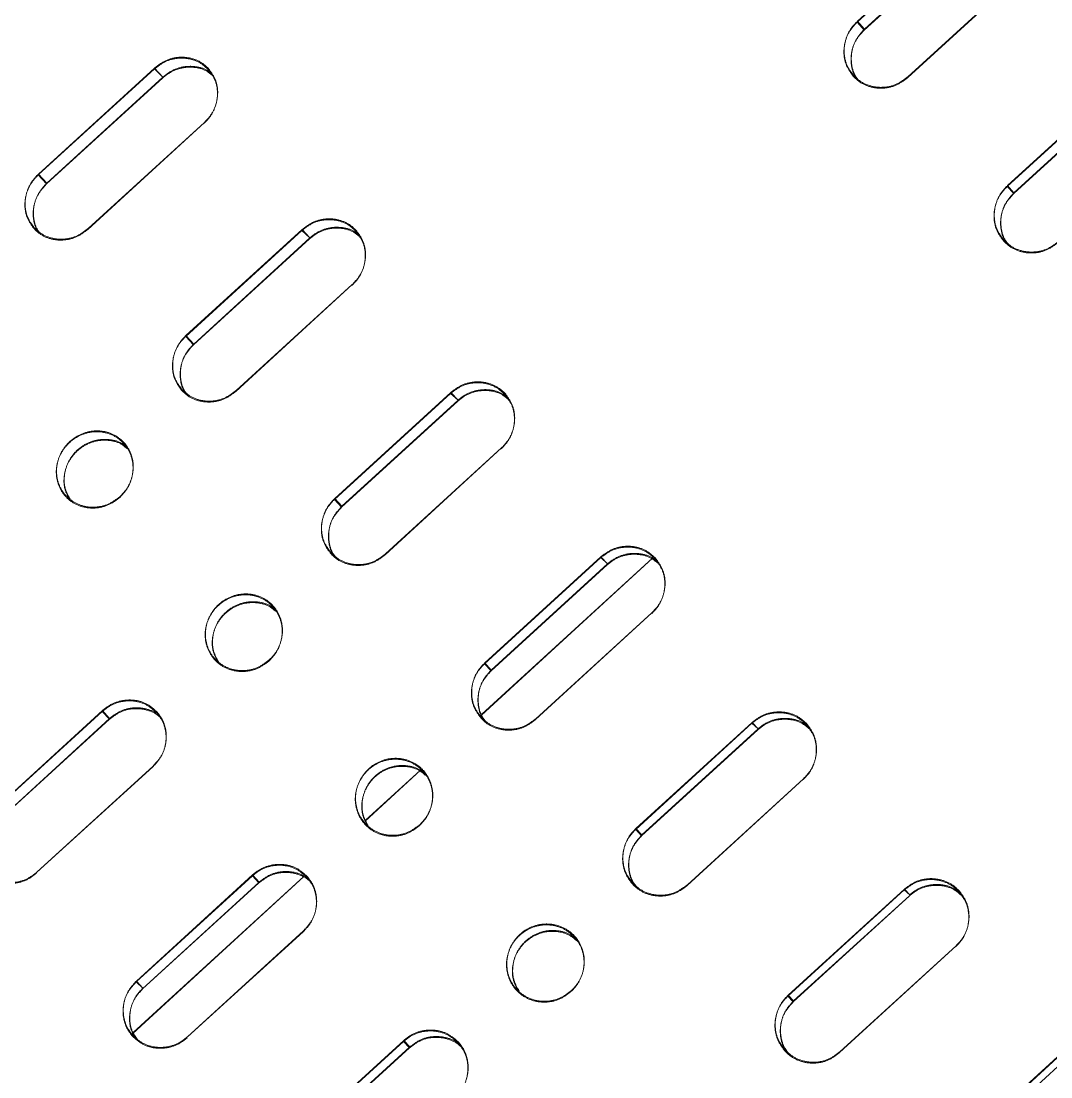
# Model space of a CAD drawing. Header units: millimetres. Extents: x -71377 to 516042, y -145869 to 441446.
# Drawn here: x 216462.9 to 216593.8, y 146193.3 to 146327.6 of the extents above; entities that cross this region are included whole.
import ezdxf

# ---------------------------------------------------------------- set-up
doc = ezdxf.new("R2010")
doc.units = ezdxf.units.MM
doc.header["$LTSCALE"] = 1000
doc.linetypes.add('IMPORT-DASHEDX2 _4_', pattern=[152.4, 101.6, -50.8])
doc.layers.add('05', color=5, linetype='IMPORT-DASHEDX2 _4_', lineweight=5)
doc.layers.add('조경라인_dwg', color=8, linetype='Continuous', lineweight=5)

# ---------------------------------------------------------------- blocks, each defined once
blk = doc.blocks.new('조경라인_dwg-6847807-지반층 배치도')
at = {"layer": '05', "flags": 128}
for points in [[(216584.85, 146339.94), (216570.08, 146326.45), (216569.17, 146327.44), (216583.94, 146340.93), (216584.88, 146340.05), (216570.11, 146326.57), (216569.21, 146327.56), (216583.98, 146341.04), (216584.88, 146340.05)], [(216575.61, 146320.4), (216590.41, 146333.99), (216575.64, 146320.51)], [(216480.86, 146320.36), (216466.09, 146306.87), (216465.03, 146308.03), (216479.8, 146321.51), (216480.89, 146320.47), (216466.12, 146306.98), (216465.06, 146308.14), (216479.83, 146321.62), (216480.89, 146320.47)], [(216603.85, 146319.12), (216589.09, 146305.64), (216588.26, 146306.54), (216603.03, 146320.03), (216603.89, 146319.24), (216589.12, 146305.75), (216588.29, 146306.66), (216603.06, 146320.14), (216603.89, 146319.24)], [(216471.35, 146301.1), (216486.16, 146314.7), (216471.39, 146301.21)], [(216499.54, 146299.9), (216484.77, 146286.41), (216483.79, 146287.49), (216498.56, 146300.97), (216499.57, 146300.01), (216484.8, 146286.52), (216483.82, 146287.6), (216498.59, 146301.08), (216499.57, 146300.01)], [(216490.17, 146280.5), (216504.97, 146294.09), (216490.2, 146280.61)], [(216518.39, 146279.25), (216503.62, 146265.77), (216502.71, 146266.76), (216517.48, 146280.24), (216518.42, 146279.37), (216503.65, 146265.88), (216502.74, 146266.87), (216517.51, 146280.36), (216518.42, 146279.37)], [(216509.15, 146259.71), (216523.95, 146273.31), (216509.18, 146259.82)], [(216521.39, 146239.34), (216543.16, 146259.29), (216521.43, 146239.45)], [(216537.39, 146258.44), (216522.62, 146244.95), (216521.79, 146245.86), (216536.56, 146259.35), (216537.42, 146258.55), (216522.65, 146245.06), (216521.83, 146245.97), (216536.6, 146259.46), (216537.42, 146258.55)], [(216528.28, 146238.76), (216543.08, 146252.35), (216528.31, 146238.87)], [(216556.54, 146237.46), (216541.77, 146223.98), (216541.02, 146224.8), (216555.79, 146238.29), (216556.57, 146237.58), (216541.8, 146224.09), (216541.05, 146224.91), (216555.82, 146238.4), (216556.57, 146237.58)], [(216479.61, 146232.74), (216464.87, 146219.37), (216479.64, 146232.85)], [(216506.63, 146225.86), (216513.63, 146232.33), (216506.66, 146225.97)], [(216547.55, 146217.65), (216562.36, 146231.24), (216547.59, 146217.76)], [(216477.05, 146198.85), (216498.82, 146218.81), (216477.09, 146198.96)], [(216498.74, 146211.78), (216484, 146198.41), (216498.77, 146211.9)], [(216566.95, 146196.4), (216581.76, 146210), (216566.99, 146196.51)], [(216497.46, 146183.52), (216512.23, 146197.01), (216511.48, 146197.83), (216496.71, 146184.34), (216497.5, 146183.63), (216512.27, 146197.12), (216511.51, 146197.94), (216496.74, 146184.46), (216497.5, 146183.63)]]:
    blk.add_lwpolyline(points, dxfattribs=at)
for points in [[(216458.4, 146226.3), (216459.34, 146225.42), (216458.43, 146226.41), (216473.2, 146239.9), (216474.11, 146238.91), (216459.31, 146225.31), (216474.08, 146238.8), (216473.17, 146239.79)], [(216477.49, 146205.4), (216478.35, 146204.61), (216477.52, 146205.51), (216492.29, 146219), (216493.11, 146218.09), (216478.31, 146204.5), (216493.08, 146217.98), (216492.26, 146218.89)], [(216575.15, 146217.09), (216575.86, 146216.46), (216575.18, 146217.2), (216560.41, 146203.71), (216561.09, 146202.97), (216575.82, 146216.35), (216561.05, 146202.86), (216560.38, 146203.6)], [(216594.63, 146195.75), (216595.26, 146195.21), (216594.66, 146195.87), (216579.89, 146182.38), (216580.49, 146181.73), (216595.22, 146195.1), (216580.45, 146181.61), (216579.86, 146182.27)]]:
    blk.add_lwpolyline(points, close=True, dxfattribs=at)
at = {"layer": '05'}
for points, knots in [([(216568.7, 146320.55), (216568.38, 146320.98), (216567.74, 146321.85), (216567.41, 146323.49), (216567.62, 146325.14), (216568.27, 146326.51), (216568.92, 146327.18), (216569.17, 146327.44)], [0, 0, 0, 0, 0.214691, 0.429382, 0.644075, 0.858772, 1, 1, 1, 1]), ([(216568.73, 146320.66), (216568.41, 146321.1), (216567.77, 146321.96), (216567.44, 146323.6), (216567.65, 146325.25), (216568.3, 146326.62), (216568.95, 146327.29), (216569.21, 146327.56)], [0, 0, 0, 0, 0.214691, 0.429382, 0.644075, 0.858772, 1, 1, 1, 1]), ([(216570.08, 146326.45), (216569.7, 146326.04), (216568.94, 146325.2), (216568.38, 146323.58), (216568.38, 146321.93), (216568.73, 146320.74), (216569.13, 146320.21), (216569.21, 146320.11)], [0, 0, 0, 0, 0.23603, 0.472056, 0.708082, 0.944111, 1, 1, 1, 1]), ([(216570.11, 146326.57), (216569.73, 146326.15), (216568.97, 146325.31), (216568.42, 146323.69), (216568.41, 146322.05), (216568.76, 146320.85), (216569.16, 146320.32), (216569.24, 146320.22)], [0, 0, 0, 0, 0.23603, 0.472056, 0.708082, 0.944111, 1, 1, 1, 1]), ([(216479.8, 146321.51), (216480.25, 146321.85), (216481.15, 146322.53), (216482.8, 146322.95), (216484.44, 146322.83), (216485.77, 146322.26), (216486.4, 146321.66), (216486.65, 146321.42)], [0, 0, 0, 0, 0.214691, 0.429386, 0.644079, 0.858773, 1, 1, 1, 1]), ([(216479.83, 146321.62), (216480.28, 146321.96), (216481.18, 146322.65), (216482.83, 146323.06), (216484.47, 146322.94), (216485.8, 146322.38), (216486.43, 146321.77), (216486.68, 146321.54)], [0, 0, 0, 0, 0.214691, 0.429386, 0.644079, 0.858773, 1, 1, 1, 1]), ([(216487.08, 146320.75), (216486.88, 146320.92), (216486.27, 146321.43), (216484.93, 146321.77), (216483.29, 146321.71), (216481.87, 146321.17), (216481.14, 146320.59), (216480.86, 146320.36)], [0, 0, 0, 0, 0.119414, 0.360154, 0.600895, 0.841637, 1, 1, 1, 1]), ([(216487.11, 146320.86), (216486.91, 146321.03), (216486.3, 146321.54), (216484.96, 146321.88), (216483.32, 146321.82), (216481.9, 146321.28), (216481.18, 146320.7), (216480.89, 146320.47)], [0, 0, 0, 0, 0.119414, 0.360154, 0.600895, 0.841637, 1, 1, 1, 1]), ([(216486.65, 146321.42), (216486.97, 146321), (216487.6, 146320.14), (216487.91, 146318.52), (216487.69, 146316.88), (216487.03, 146315.52), (216486.38, 146314.85), (216486.12, 146314.59)], [0, 0, 0, 0, 0.214692, 0.429384, 0.644077, 0.858772, 1, 1, 1, 1]), ([(216486.68, 146321.54), (216487, 146321.11), (216487.63, 146320.26), (216487.94, 146318.64), (216487.72, 146317), (216487.06, 146315.63), (216486.41, 146314.96), (216486.16, 146314.7)], [0, 0, 0, 0, 0.214692, 0.429384, 0.644077, 0.858772, 1, 1, 1, 1]), ([(216575.61, 146320.4), (216575.16, 146320.06), (216574.26, 146319.38), (216572.6, 146318.97), (216570.94, 146319.11), (216569.6, 146319.69), (216568.95, 146320.31), (216568.7, 146320.55)], [0, 0, 0, 0, 0.214695, 0.429387, 0.644079, 0.858773, 1, 1, 1, 1]), ([(216575.64, 146320.51), (216575.19, 146320.17), (216574.29, 146319.49), (216572.63, 146319.09), (216570.98, 146319.22), (216569.63, 146319.81), (216568.98, 146320.42), (216568.73, 146320.66)], [0, 0, 0, 0, 0.214695, 0.429387, 0.644079, 0.858773, 1, 1, 1, 1]), ([(216464.5, 146301.19), (216464.18, 146301.62), (216463.56, 146302.47), (216463.25, 146304.09), (216463.47, 146305.73), (216464.13, 146307.09), (216464.78, 146307.76), (216465.03, 146308.03)], [0, 0, 0, 0, 0.214692, 0.429384, 0.644078, 0.858772, 1, 1, 1, 1]), ([(216464.53, 146301.31), (216464.22, 146301.73), (216463.59, 146302.59), (216463.28, 146304.2), (216463.5, 146305.84), (216464.16, 146307.2), (216464.81, 146307.87), (216465.06, 146308.14)], [0, 0, 0, 0, 0.214692, 0.429384, 0.644078, 0.858772, 1, 1, 1, 1]), ([(216466.09, 146306.87), (216465.71, 146306.45), (216464.95, 146305.62), (216464.38, 146304.01), (216464.36, 146302.38), (216464.68, 146301.23), (216465.04, 146300.75), (216465.09, 146300.68)], [0, 0, 0, 0, 0.240506, 0.481007, 0.721512, 0.962016, 1, 1, 1, 1]), ([(216466.12, 146306.98), (216465.74, 146306.57), (216464.98, 146305.73), (216464.41, 146304.12), (216464.39, 146302.49), (216464.71, 146301.35), (216465.08, 146300.86), (216465.13, 146300.79)], [0, 0, 0, 0, 0.240506, 0.481007, 0.721512, 0.962016, 1, 1, 1, 1]), ([(216587.84, 146299.74), (216587.51, 146300.17), (216586.87, 146301.04), (216586.53, 146302.69), (216586.74, 146304.35), (216587.39, 146305.72), (216588.03, 146306.39), (216588.29, 146306.66)], [0, 0, 0, 0, 0.21469, 0.429382, 0.644075, 0.858772, 1, 1, 1, 1]), ([(216587.81, 146299.62), (216587.48, 146300.06), (216586.83, 146300.93), (216586.5, 146302.58), (216586.7, 146304.24), (216587.35, 146305.61), (216588, 146306.28), (216588.26, 146306.54)], [0, 0, 0, 0, 0.21469, 0.429382, 0.644075, 0.858772, 1, 1, 1, 1]), ([(216589.09, 146305.64), (216588.71, 146305.22), (216587.95, 146304.38), (216587.4, 146302.76), (216587.4, 146301.1), (216587.77, 146299.88), (216588.18, 146299.34), (216588.27, 146299.22)], [0, 0, 0, 0, 0.233908, 0.467812, 0.701717, 0.935624, 1, 1, 1, 1]), ([(216589.12, 146305.75), (216588.74, 146305.33), (216587.98, 146304.5), (216587.43, 146302.87), (216587.43, 146301.22), (216587.8, 146299.99), (216588.21, 146299.45), (216588.3, 146299.33)], [0, 0, 0, 0, 0.233908, 0.467812, 0.701717, 0.935624, 1, 1, 1, 1]), ([(216471.39, 146301.21), (216470.94, 146300.87), (216470.04, 146300.19), (216468.38, 146299.78), (216466.75, 146299.9), (216465.41, 146300.47), (216464.78, 146301.07), (216464.53, 146301.31)], [0, 0, 0, 0, 0.214695, 0.429386, 0.64408, 0.858773, 1, 1, 1, 1]), ([(216498.56, 146300.97), (216499.01, 146301.31), (216499.91, 146301.99), (216501.56, 146302.4), (216503.21, 146302.28), (216504.55, 146301.7), (216505.18, 146301.09), (216505.44, 146300.85)], [0, 0, 0, 0, 0.214692, 0.429387, 0.644079, 0.858773, 1, 1, 1, 1]), ([(216498.59, 146301.08), (216499.04, 146301.42), (216499.94, 146302.1), (216501.59, 146302.51), (216503.24, 146302.39), (216504.58, 146301.81), (216505.22, 146301.2), (216505.47, 146300.96)], [0, 0, 0, 0, 0.214692, 0.429387, 0.644079, 0.858773, 1, 1, 1, 1]), ([(216505.83, 146300.23), (216505.61, 146300.41), (216504.99, 146300.94), (216503.62, 146301.3), (216501.97, 146301.25), (216500.55, 146300.71), (216499.82, 146300.13), (216499.54, 146299.9)], [0, 0, 0, 0, 0.127834, 0.366272, 0.604711, 0.843151, 1, 1, 1, 1]), ([(216505.86, 146300.34), (216505.64, 146300.52), (216505.02, 146301.05), (216503.65, 146301.41), (216502, 146301.36), (216500.58, 146300.83), (216499.86, 146300.24), (216499.57, 146300.01)], [0, 0, 0, 0, 0.127834, 0.366272, 0.604711, 0.843151, 1, 1, 1, 1]), ([(216471.35, 146301.1), (216470.9, 146300.76), (216470, 146300.08), (216468.35, 146299.67), (216466.71, 146299.78), (216465.38, 146300.35), (216464.75, 146300.96), (216464.5, 146301.19)], [0, 0, 0, 0, 0.214695, 0.429386, 0.64408, 0.858773, 1, 1, 1, 1]), ([(216505.44, 146300.85), (216505.75, 146300.42), (216506.39, 146299.56), (216506.71, 146297.93), (216506.5, 146296.28), (216505.84, 146294.92), (216505.19, 146294.25), (216504.94, 146293.98)], [0, 0, 0, 0, 0.214692, 0.429384, 0.644078, 0.858772, 1, 1, 1, 1]), ([(216505.47, 146300.96), (216505.79, 146300.53), (216506.42, 146299.67), (216506.74, 146298.04), (216506.53, 146296.4), (216505.87, 146295.03), (216505.23, 146294.36), (216504.97, 146294.09)], [0, 0, 0, 0, 0.214692, 0.429384, 0.644078, 0.858772, 1, 1, 1, 1]), ([(216594.74, 146299.44), (216594.29, 146299.1), (216593.39, 146298.42), (216591.72, 146298.02), (216590.07, 146298.16), (216588.71, 146298.76), (216588.06, 146299.38), (216587.81, 146299.62)], [0, 0, 0, 0, 0.214695, 0.429386, 0.644079, 0.858773, 1, 1, 1, 1]), ([(216594.78, 146299.55), (216594.32, 146299.21), (216593.42, 146298.53), (216591.76, 146298.14), (216590.1, 146298.28), (216588.74, 146298.87), (216588.09, 146299.49), (216587.84, 146299.74)], [0, 0, 0, 0, 0.214695, 0.429386, 0.644079, 0.858773, 1, 1, 1, 1]), ([(216483.28, 146280.62), (216482.96, 146281.05), (216482.33, 146281.91), (216482.01, 146283.54), (216482.23, 146285.19), (216482.88, 146286.55), (216483.53, 146287.22), (216483.79, 146287.49)], [0, 0, 0, 0, 0.214692, 0.429385, 0.644077, 0.858772, 1, 1, 1, 1]), ([(216483.31, 146280.73), (216483, 146281.16), (216482.36, 146282.02), (216482.04, 146283.65), (216482.26, 146285.3), (216482.91, 146286.66), (216483.56, 146287.33), (216483.82, 146287.6)], [0, 0, 0, 0, 0.214692, 0.429385, 0.644077, 0.858772, 1, 1, 1, 1]), ([(216484.8, 146286.52), (216484.42, 146286.11), (216483.66, 146285.27), (216483.1, 146283.66), (216483.09, 146282.02), (216483.42, 146280.85), (216483.8, 146280.34), (216483.87, 146280.26)], [0, 0, 0, 0, 0.238227, 0.476449, 0.714676, 0.9529, 1, 1, 1, 1]), ([(216484.77, 146286.41), (216484.39, 146286), (216483.63, 146285.16), (216483.07, 146283.55), (216483.05, 146281.91), (216483.39, 146280.74), (216483.77, 146280.23), (216483.84, 146280.14)], [0, 0, 0, 0, 0.238227, 0.476449, 0.714676, 0.9529, 1, 1, 1, 1]), ([(216517.48, 146280.24), (216517.93, 146280.58), (216518.83, 146281.27), (216520.49, 146281.67), (216522.14, 146281.54), (216523.49, 146280.95), (216524.13, 146280.34), (216524.39, 146280.09)], [0, 0, 0, 0, 0.214692, 0.429386, 0.644079, 0.858773, 1, 1, 1, 1]), ([(216517.51, 146280.36), (216517.96, 146280.7), (216518.86, 146281.38), (216520.53, 146281.78), (216522.18, 146281.65), (216523.52, 146281.06), (216524.17, 146280.45), (216524.42, 146280.21)], [0, 0, 0, 0, 0.214692, 0.429386, 0.644079, 0.858773, 1, 1, 1, 1]), ([(216490.17, 146280.5), (216489.72, 146280.16), (216488.82, 146279.48), (216487.16, 146279.07), (216485.51, 146279.19), (216484.17, 146279.77), (216483.54, 146280.38), (216483.28, 146280.62)], [0, 0, 0, 0, 0.214695, 0.429385, 0.64408, 0.858773, 1, 1, 1, 1]), ([(216490.2, 146280.61), (216489.75, 146280.27), (216488.85, 146279.59), (216487.19, 146279.18), (216485.55, 146279.31), (216484.21, 146279.89), (216483.57, 146280.49), (216483.31, 146280.73)], [0, 0, 0, 0, 0.214695, 0.429385, 0.64408, 0.858773, 1, 1, 1, 1]), ([(216524.75, 146279.52), (216524.52, 146279.72), (216523.88, 146280.27), (216522.48, 146280.65), (216520.82, 146280.6), (216519.4, 146280.07), (216518.67, 146279.49), (216518.39, 146279.25)], [0, 0, 0, 0, 0.1359502, 0.3721691, 0.608389, 0.8446109, 1, 1, 1, 1]), ([(216524.78, 146279.63), (216524.55, 146279.83), (216523.91, 146280.38), (216522.51, 146280.76), (216520.85, 146280.71), (216519.43, 146280.18), (216518.7, 146279.6), (216518.42, 146279.37)], [0, 0, 0, 0, 0.1359502, 0.3721691, 0.608389, 0.8446109, 1, 1, 1, 1]), ([(216524.39, 146280.09), (216524.71, 146279.66), (216525.35, 146278.79), (216525.68, 146277.16), (216525.47, 146275.5), (216524.82, 146274.13), (216524.17, 146273.46), (216523.92, 146273.2)], [0, 0, 0, 0, 0.214692, 0.429385, 0.644077, 0.858772, 1, 1, 1, 1]), ([(216524.42, 146280.21), (216524.74, 146279.77), (216525.38, 146278.91), (216525.71, 146277.27), (216525.5, 146275.61), (216524.85, 146274.24), (216524.21, 146273.57), (216523.95, 146273.31)], [0, 0, 0, 0, 0.214692, 0.429385, 0.644077, 0.858772, 1, 1, 1, 1]), ([(216469.08, 146266.81), (216468.86, 146267.21), (216468.37, 146268.08), (216468.27, 146269.67), (216468.67, 146271.29), (216469.59, 146272.73), (216470.92, 146273.8), (216472.51, 146274.4), (216474.17, 146274.43), (216475.52, 146274.07), (216476.12, 146273.54), (216476.33, 146273.36)], [0, 0, 0, 0, 0.1022083, 0.2218042, 0.3414008, 0.4609971, 0.5805938, 0.7001897, 0.8197848, 0.9393824, 1, 1, 1, 1]), ([(216469.02, 146274), (216469.3, 146274.26), (216470.07, 146274.82), (216471.5, 146275.36), (216473.17, 146275.41), (216474.73, 146274.91), (216476, 146273.91), (216476.85, 146272.52), (216477.18, 146270.91), (216476.94, 146269.26), (216476.28, 146267.92), (216475.64, 146267.26), (216475.4, 146267.01)], [0.5, 0.5, 0.5, 0.5, 0.5368857, 0.5905741, 0.644262, 0.6979511, 0.75164, 0.8053279, 0.8590164, 0.9127046, 0.966394, 1, 1, 1, 1]), ([(216469.05, 146274.11), (216469.34, 146274.37), (216470.11, 146274.94), (216471.53, 146275.47), (216473.2, 146275.52), (216474.76, 146275.02), (216476.03, 146274.02), (216476.88, 146272.64), (216477.21, 146271.02), (216476.97, 146269.37), (216476.31, 146268.03), (216475.68, 146267.37), (216475.43, 146267.12)], [0.5, 0.5, 0.5, 0.5, 0.5368857, 0.5905741, 0.644262, 0.6979511, 0.75164, 0.8053279, 0.8590164, 0.9127046, 0.966394, 1, 1, 1, 1]), ([(216475.4, 146267.01), (216474.95, 146266.67), (216474.05, 146265.99), (216472.39, 146265.58), (216470.74, 146265.71), (216469.25, 146266.37), (216468.09, 146267.51), (216467.4, 146268.98), (216467.25, 146270.62), (216467.66, 146272.25), (216468.37, 146273.36), (216468.89, 146273.88), (216469.02, 146274)], [0, 0, 0, 0, 0.0536882, 0.1073771, 0.1610655, 0.2147545, 0.2684431, 0.3221313, 0.3758197, 0.4295084, 0.4831969, 0.5, 0.5, 0.5, 0.5]), ([(216475.43, 146267.12), (216474.98, 146266.78), (216474.08, 146266.1), (216472.42, 146265.7), (216470.77, 146265.82), (216469.28, 146266.49), (216468.12, 146267.62), (216467.43, 146269.09), (216467.28, 146270.73), (216467.69, 146272.36), (216468.4, 146273.47), (216468.92, 146273.99), (216469.05, 146274.11)], [0, 0, 0, 0, 0.0536882, 0.1073771, 0.1610655, 0.2147545, 0.2684431, 0.3221313, 0.3758197, 0.4295084, 0.4831969, 0.5, 0.5, 0.5, 0.5]), ([(216469.05, 146266.7), (216468.83, 146267.1), (216468.34, 146267.97), (216468.24, 146269.55), (216468.63, 146271.18), (216469.56, 146272.61), (216470.89, 146273.69), (216472.48, 146274.29), (216474.13, 146274.32), (216475.48, 146273.96), (216476.09, 146273.43), (216476.29, 146273.25)], [0, 0, 0, 0, 0.1022083, 0.2218042, 0.3414008, 0.4609971, 0.5805938, 0.7001897, 0.8197848, 0.9393824, 1, 1, 1, 1]), ([(216502.24, 146259.87), (216501.91, 146260.3), (216501.27, 146261.17), (216500.95, 146262.8), (216501.16, 146264.45), (216501.81, 146265.82), (216502.45, 146266.49), (216502.71, 146266.76)], [0, 0, 0, 0, 0.214692, 0.429385, 0.644078, 0.858772, 1, 1, 1, 1]), ([(216502.27, 146259.98), (216501.95, 146260.41), (216501.3, 146261.28), (216500.98, 146262.91), (216501.19, 146264.57), (216501.84, 146265.94), (216502.49, 146266.61), (216502.74, 146266.87)], [0, 0, 0, 0, 0.214692, 0.429385, 0.644078, 0.858772, 1, 1, 1, 1]), ([(216503.62, 146265.77), (216503.24, 146265.35), (216502.48, 146264.52), (216501.92, 146262.9), (216501.92, 146261.25), (216502.27, 146260.05), (216502.67, 146259.52), (216502.74, 146259.42)], [0, 0, 0, 0, 0.23603, 0.472056, 0.708084, 0.944111, 1, 1, 1, 1]), ([(216503.65, 146265.88), (216503.27, 146265.46), (216502.51, 146264.63), (216501.95, 146263.01), (216501.95, 146261.36), (216502.3, 146260.16), (216502.7, 146259.64), (216502.78, 146259.53)], [0, 0, 0, 0, 0.23603, 0.472056, 0.708084, 0.944111, 1, 1, 1, 1]), ([(216509.15, 146259.71), (216508.7, 146259.37), (216507.8, 146258.69), (216506.13, 146258.29), (216504.48, 146258.42), (216503.13, 146259.01), (216502.49, 146259.62), (216502.24, 146259.87)], [0, 0, 0, 0, 0.214695, 0.429386, 0.64408, 0.858773, 1, 1, 1, 1]), ([(216509.18, 146259.82), (216508.73, 146259.48), (216507.83, 146258.8), (216506.17, 146258.4), (216504.51, 146258.53), (216503.16, 146259.12), (216502.52, 146259.73), (216502.27, 146259.98)], [0, 0, 0, 0, 0.214695, 0.429386, 0.64408, 0.858773, 1, 1, 1, 1]), ([(216536.56, 146259.35), (216537.01, 146259.69), (216537.92, 146260.36), (216539.58, 146260.76), (216541.24, 146260.63), (216542.59, 146260.03), (216543.24, 146259.41), (216543.5, 146259.17)], [0, 0, 0, 0, 0.214692, 0.429386, 0.644078, 0.858773, 1, 1, 1, 1]), ([(216536.6, 146259.46), (216537.05, 146259.8), (216537.95, 146260.48), (216539.61, 146260.88), (216541.27, 146260.74), (216542.62, 146260.14), (216543.27, 146259.52), (216543.53, 146259.28)], [0, 0, 0, 0, 0.214692, 0.429386, 0.644078, 0.858773, 1, 1, 1, 1]), ([(216543.83, 146258.64), (216543.58, 146258.86), (216542.92, 146259.43), (216541.5, 146259.82), (216539.83, 146259.78), (216538.41, 146259.25), (216537.68, 146258.67), (216537.39, 146258.44)], [0, 0, 0, 0, 0.143788, 0.377865, 0.611942, 0.846021, 1, 1, 1, 1]), ([(216543.86, 146258.75), (216543.61, 146258.97), (216542.95, 146259.54), (216541.53, 146259.93), (216539.86, 146259.89), (216538.44, 146259.36), (216537.71, 146258.78), (216537.42, 146258.55)], [0, 0, 0, 0, 0.143788, 0.377865, 0.611942, 0.846021, 1, 1, 1, 1]), ([(216543.5, 146259.17), (216543.82, 146258.73), (216544.47, 146257.86), (216544.81, 146256.21), (216544.6, 146254.55), (216543.95, 146253.18), (216543.31, 146252.51), (216543.05, 146252.24)], [0, 0, 0, 0, 0.214692, 0.429384, 0.644077, 0.858772, 1, 1, 1, 1]), ([(216543.53, 146259.28), (216543.85, 146258.84), (216544.5, 146257.97), (216544.84, 146256.32), (216544.63, 146254.66), (216543.98, 146253.29), (216543.34, 146252.62), (216543.08, 146252.35)], [0, 0, 0, 0, 0.214692, 0.429384, 0.644077, 0.858772, 1, 1, 1, 1]), ([(216487.94, 146253.27), (216488.23, 146253.53), (216489, 146254.1), (216490.43, 146254.63), (216492.1, 146254.67), (216493.67, 146254.16), (216494.96, 146253.15), (216495.81, 146251.76), (216496.15, 146250.14), (216495.92, 146248.48), (216495.26, 146247.13), (216494.62, 146246.48), (216494.38, 146246.22)], [0.5, 0.5, 0.5, 0.5, 0.5368856, 0.590574, 0.644262, 0.697951, 0.7516397, 0.805328, 0.8590165, 0.9127046, 0.966394, 1, 1, 1, 1]), ([(216487.97, 146253.39), (216488.26, 146253.65), (216489.03, 146254.21), (216490.46, 146254.74), (216492.13, 146254.78), (216493.7, 146254.27), (216494.99, 146253.26), (216495.85, 146251.87), (216496.18, 146250.25), (216495.95, 146248.59), (216495.29, 146247.24), (216494.65, 146246.59), (216494.41, 146246.34)], [0.5, 0.5, 0.5, 0.5, 0.5368856, 0.590574, 0.644262, 0.697951, 0.7516397, 0.805328, 0.8590165, 0.9127046, 0.966394, 1, 1, 1, 1]), ([(216494.38, 146246.22), (216493.93, 146245.88), (216493.03, 146245.2), (216491.37, 146244.8), (216489.71, 146244.93), (216488.21, 146245.61), (216487.04, 146246.75), (216486.34, 146248.24), (216486.18, 146249.89), (216486.58, 146251.52), (216487.29, 146252.63), (216487.81, 146253.16), (216487.94, 146253.27)], [0, 0, 0, 0, 0.0536882, 0.1073772, 0.1610655, 0.2147545, 0.2684431, 0.3221314, 0.3758196, 0.4295083, 0.4831968, 0.5, 0.5, 0.5, 0.5]), ([(216494.41, 146246.34), (216493.96, 146246), (216493.06, 146245.32), (216491.4, 146244.92), (216489.74, 146245.04), (216488.24, 146245.72), (216487.07, 146246.87), (216486.37, 146248.35), (216486.21, 146250), (216486.62, 146251.64), (216487.32, 146252.74), (216487.84, 146253.27), (216487.97, 146253.39)], [0, 0, 0, 0, 0.0536882, 0.1073772, 0.1610655, 0.2147545, 0.2684431, 0.3221314, 0.3758196, 0.4295083, 0.4831968, 0.5, 0.5, 0.5, 0.5]), ([(216487.93, 146246.01), (216487.7, 146246.42), (216487.21, 146247.3), (216487.09, 146248.9), (216487.49, 146250.53), (216488.41, 146251.97), (216489.74, 146253.04), (216491.33, 146253.64), (216492.99, 146253.67), (216494.37, 146253.28), (216495, 146252.74), (216495.22, 146252.54)], [0, 0, 0, 0, 0.103017, 0.221842, 0.340668, 0.459494, 0.57832, 0.697145, 0.81597, 0.934796, 1, 1, 1, 1]), ([(216487.96, 146246.13), (216487.73, 146246.53), (216487.24, 146247.41), (216487.12, 146249.01), (216487.52, 146250.64), (216488.44, 146252.08), (216489.77, 146253.16), (216491.37, 146253.75), (216493.03, 146253.78), (216494.4, 146253.4), (216495.03, 146252.85), (216495.25, 146252.65)], [0, 0, 0, 0, 0.103017, 0.221842, 0.340668, 0.459494, 0.57832, 0.697145, 0.81597, 0.934796, 1, 1, 1, 1]), ([(216521.34, 146238.94), (216521.02, 146239.37), (216520.37, 146240.25), (216520.04, 146241.89), (216520.24, 146243.55), (216520.89, 146244.92), (216521.54, 146245.59), (216521.79, 146245.86)], [0, 0, 0, 0, 0.214692, 0.429385, 0.644077, 0.858772, 1, 1, 1, 1]), ([(216521.37, 146239.05), (216521.05, 146239.49), (216520.4, 146240.36), (216520.07, 146242), (216520.27, 146243.66), (216520.92, 146245.04), (216521.57, 146245.71), (216521.83, 146245.97)], [0, 0, 0, 0, 0.214692, 0.429385, 0.644077, 0.858772, 1, 1, 1, 1]), ([(216522.62, 146244.95), (216522.24, 146244.53), (216521.49, 146243.7), (216520.93, 146242.07), (216520.93, 146240.42), (216521.3, 146239.2), (216521.72, 146238.65), (216521.81, 146238.53)], [0, 0, 0, 0, 0.233908, 0.467811, 0.701718, 0.935624, 1, 1, 1, 1]), ([(216522.65, 146245.06), (216522.27, 146244.65), (216521.52, 146243.81), (216520.97, 146242.19), (216520.96, 146240.53), (216521.33, 146239.31), (216521.75, 146238.76), (216521.84, 146238.64)], [0, 0, 0, 0, 0.233908, 0.467811, 0.701718, 0.935624, 1, 1, 1, 1]), ([(216480.08, 146239.64), (216479.68, 146240), (216478.87, 146240.71), (216477.27, 146241.19), (216475.61, 146241.13), (216474.19, 146240.6), (216473.46, 146240.02), (216473.17, 146239.79)], [0, 0, 0, 0, 0.214692, 0.429384, 0.644077, 0.858772, 1, 1, 1, 1]), ([(216480.11, 146239.75), (216479.71, 146240.11), (216478.9, 146240.83), (216477.3, 146241.3), (216475.64, 146241.24), (216474.22, 146240.71), (216473.49, 146240.13), (216473.2, 146239.9)], [0, 0, 0, 0, 0.214692, 0.429384, 0.644077, 0.858772, 1, 1, 1, 1]), ([(216474.08, 146238.8), (216474.53, 146239.14), (216475.43, 146239.82), (216477.09, 146240.22), (216478.73, 146240.08), (216479.89, 146239.62), (216480.38, 146239.17), (216480.48, 146239.09)], [0, 0, 0, 0, 0.236026, 0.472056, 0.708082, 0.944111, 1, 1, 1, 1]), ([(216474.11, 146238.91), (216474.56, 146239.25), (216475.46, 146239.93), (216477.12, 146240.34), (216478.76, 146240.19), (216479.92, 146239.73), (216480.41, 146239.29), (216480.51, 146239.2)], [0, 0, 0, 0, 0.236026, 0.472056, 0.708082, 0.944111, 1, 1, 1, 1]), ([(216479.61, 146232.74), (216479.99, 146233.16), (216480.75, 146233.99), (216481.3, 146235.61), (216481.32, 146237.27), (216480.85, 146238.67), (216480.3, 146239.36), (216480.08, 146239.64)], [0, 0, 0, 0, 0.214691, 0.429386, 0.644079, 0.858773, 1, 1, 1, 1]), ([(216479.64, 146232.85), (216480.02, 146233.27), (216480.78, 146234.1), (216481.33, 146235.72), (216481.35, 146237.38), (216480.88, 146238.78), (216480.33, 146239.47), (216480.11, 146239.75)], [0, 0, 0, 0, 0.214691, 0.429386, 0.644079, 0.858773, 1, 1, 1, 1]), ([(216555.79, 146238.29), (216556.24, 146238.63), (216557.14, 146239.31), (216558.81, 146239.7), (216560.48, 146239.56), (216561.84, 146238.95), (216562.49, 146238.33), (216562.75, 146238.08)], [0, 0, 0, 0, 0.214692, 0.429386, 0.644078, 0.858773, 1, 1, 1, 1]), ([(216555.82, 146238.4), (216556.27, 146238.74), (216557.18, 146239.42), (216558.85, 146239.81), (216560.51, 146239.67), (216561.87, 146239.07), (216562.52, 146238.44), (216562.78, 146238.2)], [0, 0, 0, 0, 0.214692, 0.429386, 0.644078, 0.858773, 1, 1, 1, 1]), ([(216528.28, 146238.76), (216527.83, 146238.42), (216526.93, 146237.74), (216525.26, 146237.34), (216523.6, 146237.48), (216522.25, 146238.07), (216521.6, 146238.69), (216521.34, 146238.94)], [0, 0, 0, 0, 0.214695, 0.429386, 0.64408, 0.858773, 1, 1, 1, 1]), ([(216528.31, 146238.87), (216527.86, 146238.53), (216526.96, 146237.85), (216525.29, 146237.45), (216523.63, 146237.59), (216522.28, 146238.19), (216521.63, 146238.8), (216521.37, 146239.05)], [0, 0, 0, 0, 0.214695, 0.429386, 0.64408, 0.858773, 1, 1, 1, 1]), ([(216563.05, 146237.61), (216562.78, 146237.84), (216562.1, 146238.43), (216560.66, 146238.84), (216558.99, 146238.8), (216557.56, 146238.28), (216556.83, 146237.7), (216556.54, 146237.46)], [0, 0, 0, 0, 0.151373, 0.3833758, 0.6153793, 0.8473846, 1, 1, 1, 1]), ([(216563.08, 146237.72), (216562.81, 146237.95), (216562.13, 146238.54), (216560.69, 146238.95), (216559.02, 146238.91), (216557.59, 146238.39), (216556.86, 146237.81), (216556.57, 146237.58)], [0, 0, 0, 0, 0.151373, 0.3833758, 0.6153793, 0.8473846, 1, 1, 1, 1]), ([(216562.78, 146238.2), (216563.11, 146237.76), (216563.76, 146236.88), (216564.1, 146235.22), (216563.9, 146233.56), (216563.26, 146232.18), (216562.61, 146231.51), (216562.36, 146231.24)], [0, 0, 0, 0, 0.214692, 0.429384, 0.644077, 0.858772, 1, 1, 1, 1]), ([(216562.75, 146238.08), (216563.07, 146237.64), (216563.73, 146236.76), (216564.07, 146235.11), (216563.87, 146233.45), (216563.23, 146232.07), (216562.58, 146231.4), (216562.32, 146231.13)], [0, 0, 0, 0, 0.214692, 0.429384, 0.644077, 0.858772, 1, 1, 1, 1]), ([(216506.97, 146225.16), (216506.73, 146225.57), (216506.23, 146226.46), (216506.11, 146228.08), (216506.5, 146229.71), (216507.41, 146231.15), (216508.74, 146232.23), (216510.34, 146232.82), (216512.01, 146232.84), (216513.41, 146232.44), (216514.06, 146231.87), (216514.3, 146231.66)], [0, 0, 0, 0, 0.103803, 0.221879, 0.339957, 0.458034, 0.576112, 0.694188, 0.812264, 0.930342, 1, 1, 1, 1]), ([(216507, 146225.27), (216506.76, 146225.68), (216506.26, 146226.58), (216506.14, 146228.19), (216506.53, 146229.83), (216507.45, 146231.27), (216508.78, 146232.34), (216510.38, 146232.93), (216512.04, 146232.95), (216513.45, 146232.55), (216514.09, 146231.98), (216514.33, 146231.77)], [0, 0, 0, 0, 0.103803, 0.221879, 0.339957, 0.458034, 0.576112, 0.694188, 0.812264, 0.930342, 1, 1, 1, 1]), ([(216507.03, 146232.38), (216507.31, 146232.64), (216508.08, 146233.2), (216509.51, 146233.72), (216511.19, 146233.76), (216512.77, 146233.24), (216514.06, 146232.22), (216514.93, 146230.82), (216515.27, 146229.19), (216515.05, 146227.53), (216514.39, 146226.18), (216513.76, 146225.52), (216513.51, 146225.27)], [0.5, 0.5, 0.5, 0.5, 0.5368856, 0.590574, 0.6442621, 0.6979512, 0.7516398, 0.8053279, 0.8590164, 0.9127046, 0.966394, 1, 1, 1, 1]), ([(216507.06, 146232.49), (216507.34, 146232.75), (216508.11, 146233.31), (216509.54, 146233.84), (216511.22, 146233.87), (216512.8, 146233.35), (216514.1, 146232.33), (216514.96, 146230.93), (216515.3, 146229.3), (216515.08, 146227.64), (216514.42, 146226.29), (216513.79, 146225.63), (216513.54, 146225.38)], [0.5, 0.5, 0.5, 0.5, 0.5368856, 0.590574, 0.6442621, 0.6979512, 0.7516398, 0.8053279, 0.8590164, 0.9127046, 0.966394, 1, 1, 1, 1]), ([(216513.51, 146225.27), (216513.06, 146224.93), (216512.16, 146224.25), (216510.49, 146223.85), (216508.83, 146223.99), (216507.32, 146224.68), (216506.15, 146225.83), (216505.44, 146227.32), (216505.27, 146228.98), (216505.67, 146230.62), (216506.38, 146231.73), (216506.9, 146232.26), (216507.03, 146232.38)], [0, 0, 0, 0, 0.0536882, 0.1073771, 0.1610655, 0.2147545, 0.268443, 0.3221314, 0.3758196, 0.4295083, 0.4831969, 0.5, 0.5, 0.5, 0.5]), ([(216513.54, 146225.38), (216513.09, 146225.04), (216512.19, 146224.36), (216510.52, 146223.97), (216508.86, 146224.1), (216507.35, 146224.79), (216506.18, 146225.94), (216505.47, 146227.43), (216505.3, 146229.09), (216505.7, 146230.73), (216506.41, 146231.84), (216506.93, 146232.37), (216507.06, 146232.49)], [0, 0, 0, 0, 0.0536882, 0.1073771, 0.1610655, 0.2147545, 0.268443, 0.3221314, 0.3758196, 0.4295083, 0.4831969, 0.5, 0.5, 0.5, 0.5]), ([(216540.59, 146217.85), (216540.27, 146218.29), (216539.61, 146219.17), (216539.27, 146220.83), (216539.47, 146222.49), (216540.12, 146223.87), (216540.77, 146224.54), (216541.02, 146224.8)], [0, 0, 0, 0, 0.214692, 0.429385, 0.644077, 0.858772, 1, 1, 1, 1]), ([(216540.63, 146217.97), (216540.3, 146218.41), (216539.65, 146219.28), (216539.3, 146220.94), (216539.5, 146222.6), (216540.15, 146223.98), (216540.8, 146224.65), (216541.05, 146224.91)], [0, 0, 0, 0, 0.214692, 0.429385, 0.644077, 0.858772, 1, 1, 1, 1]), ([(216541.77, 146223.98), (216541.39, 146223.56), (216540.64, 146222.72), (216540.09, 146221.1), (216540.09, 146219.43), (216540.48, 146218.19), (216540.91, 146217.62), (216541.02, 146217.49)], [0, 0, 0, 0, 0.2318538, 0.4637035, 0.6955566, 0.9274083, 1, 1, 1, 1]), ([(216541.8, 146224.09), (216541.43, 146223.67), (216540.67, 146222.84), (216540.12, 146221.21), (216540.12, 146219.54), (216540.51, 146218.3), (216540.94, 146217.73), (216541.05, 146217.6)], [0, 0, 0, 0, 0.2318538, 0.4637035, 0.6955566, 0.9274083, 1, 1, 1, 1]), ([(216457.93, 146219.41), (216458.33, 146219.05), (216459.13, 146218.33), (216460.74, 146217.86), (216462.4, 146217.91), (216463.83, 146218.44), (216464.55, 146219.02), (216464.84, 146219.25)], [0, 0, 0, 0, 0.214693, 0.429385, 0.644078, 0.858772, 1, 1, 1, 1]), ([(216457.96, 146219.52), (216458.36, 146219.16), (216459.17, 146218.44), (216460.77, 146217.97), (216462.43, 146218.03), (216463.86, 146218.55), (216464.58, 146219.13), (216464.87, 146219.37)], [0, 0, 0, 0, 0.214693, 0.429385, 0.644078, 0.858772, 1, 1, 1, 1]), ([(216499.19, 146218.71), (216498.78, 146219.07), (216497.97, 146219.8), (216496.36, 146220.28), (216494.7, 146220.23), (216493.27, 146219.7), (216492.54, 146219.12), (216492.26, 146218.89)], [0, 0, 0, 0, 0.214692, 0.429384, 0.644077, 0.858772, 1, 1, 1, 1]), ([(216499.22, 146218.82), (216498.82, 146219.18), (216498, 146219.91), (216496.4, 146220.39), (216494.73, 146220.34), (216493.3, 146219.81), (216492.57, 146219.23), (216492.29, 146219)], [0, 0, 0, 0, 0.214692, 0.429384, 0.644077, 0.858772, 1, 1, 1, 1]), ([(216493.08, 146217.98), (216493.53, 146218.32), (216494.44, 146219), (216496.1, 146219.4), (216497.75, 146219.25), (216498.93, 146218.77), (216499.44, 146218.31), (216499.55, 146218.21)], [0, 0, 0, 0, 0.233904, 0.467812, 0.701716, 0.935624, 1, 1, 1, 1]), ([(216493.11, 146218.09), (216493.57, 146218.43), (216494.47, 146219.11), (216496.13, 146219.51), (216497.78, 146219.37), (216498.97, 146218.89), (216499.47, 146218.42), (216499.58, 146218.32)], [0, 0, 0, 0, 0.233904, 0.467812, 0.701716, 0.935624, 1, 1, 1, 1]), ([(216498.74, 146211.78), (216499.12, 146212.2), (216499.88, 146213.04), (216500.43, 146214.66), (216500.44, 146216.33), (216499.97, 146217.73), (216499.41, 146218.43), (216499.19, 146218.71)], [0, 0, 0, 0, 0.214692, 0.429386, 0.644078, 0.858773, 1, 1, 1, 1]), ([(216498.77, 146211.9), (216499.15, 146212.31), (216499.91, 146213.15), (216500.46, 146214.77), (216500.47, 146216.44), (216500, 146217.84), (216499.44, 146218.54), (216499.22, 146218.82)], [0, 0, 0, 0, 0.214692, 0.429386, 0.644078, 0.858773, 1, 1, 1, 1]), ([(216575.15, 146217.09), (216575.6, 146217.42), (216576.5, 146218.1), (216578.18, 146218.49), (216579.85, 146218.34), (216581.21, 146217.74), (216581.87, 146217.11), (216582.13, 146216.86)], [0, 0, 0, 0, 0.214692, 0.429386, 0.644079, 0.858774, 1, 1, 1, 1]), ([(216575.18, 146217.2), (216575.63, 146217.54), (216576.54, 146218.21), (216578.21, 146218.61), (216579.88, 146218.45), (216581.24, 146217.85), (216581.9, 146217.22), (216582.16, 146216.97)], [0, 0, 0, 0, 0.214692, 0.429386, 0.644079, 0.858774, 1, 1, 1, 1]), ([(216547.55, 146217.65), (216547.1, 146217.31), (216546.2, 146216.63), (216544.53, 146216.24), (216542.87, 146216.38), (216541.5, 146216.98), (216540.85, 146217.61), (216540.59, 146217.85)], [0, 0, 0, 0, 0.214695, 0.429386, 0.64408, 0.858773, 1, 1, 1, 1]), ([(216547.59, 146217.76), (216547.13, 146217.42), (216546.23, 146216.74), (216544.56, 146216.35), (216542.9, 146216.49), (216541.54, 146217.1), (216540.88, 146217.72), (216540.63, 146217.97)], [0, 0, 0, 0, 0.214695, 0.429386, 0.64408, 0.858773, 1, 1, 1, 1]), ([(216582.4, 146216.43), (216582.11, 146216.68), (216581.41, 146217.29), (216579.95, 146217.71), (216578.27, 146217.68), (216576.84, 146217.16), (216576.11, 146216.58), (216575.82, 146216.35)], [0, 0, 0, 0, 0.158726, 0.388719, 0.618712, 0.848707, 1, 1, 1, 1]), ([(216582.43, 146216.54), (216582.15, 146216.79), (216581.45, 146217.4), (216579.98, 146217.83), (216578.3, 146217.79), (216576.87, 146217.27), (216576.14, 146216.69), (216575.86, 146216.46)], [0, 0, 0, 0, 0.158726, 0.388719, 0.618712, 0.848707, 1, 1, 1, 1]), ([(216582.13, 146216.86), (216582.46, 146216.42), (216583.11, 146215.53), (216583.46, 146213.87), (216583.27, 146212.2), (216582.63, 146210.82), (216581.98, 146210.15), (216581.72, 146209.89)], [0, 0, 0, 0, 0.214692, 0.429384, 0.644077, 0.858772, 1, 1, 1, 1]), ([(216582.16, 146216.97), (216582.49, 146216.53), (216583.15, 146215.64), (216583.49, 146213.98), (216583.3, 146212.31), (216582.66, 146210.93), (216582.01, 146210.26), (216581.76, 146210)], [0, 0, 0, 0, 0.214692, 0.429384, 0.644077, 0.858772, 1, 1, 1, 1]), ([(216526.25, 146211.32), (216526.54, 146211.58), (216527.31, 146212.14), (216528.74, 146212.66), (216530.43, 146212.69), (216532.01, 146212.16), (216533.32, 146211.14), (216534.19, 146209.73), (216534.54, 146208.09), (216534.32, 146206.42), (216533.66, 146205.07), (216533.03, 146204.41), (216532.78, 146204.16)], [0.5, 0.5, 0.5, 0.5, 0.5368856, 0.590574, 0.644262, 0.6979511, 0.7516398, 0.805328, 0.8590164, 0.9127046, 0.966394, 1, 1, 1, 1]), ([(216526.28, 146211.43), (216526.57, 146211.69), (216527.34, 146212.25), (216528.77, 146212.77), (216530.46, 146212.8), (216532.04, 146212.28), (216533.35, 146211.25), (216534.22, 146209.84), (216534.57, 146208.2), (216534.35, 146206.53), (216533.7, 146205.18), (216533.06, 146204.53), (216532.82, 146204.27)], [0.5, 0.5, 0.5, 0.5, 0.5368856, 0.590574, 0.644262, 0.6979511, 0.7516398, 0.805328, 0.8590164, 0.9127046, 0.966394, 1, 1, 1, 1]), ([(216532.78, 146204.16), (216532.33, 146203.82), (216531.43, 146203.14), (216529.76, 146202.75), (216528.09, 146202.89), (216526.58, 146203.59), (216525.39, 146204.75), (216524.68, 146206.25), (216524.5, 146207.92), (216524.9, 146209.56), (216525.6, 146210.67), (216526.12, 146211.2), (216526.25, 146211.32)], [0, 0, 0, 0, 0.0536882, 0.1073772, 0.1610655, 0.2147545, 0.268443, 0.3221313, 0.3758196, 0.4295083, 0.4831969, 0.5, 0.5, 0.5, 0.5]), ([(216532.82, 146204.27), (216532.37, 146203.93), (216531.46, 146203.25), (216529.79, 146202.86), (216528.12, 146203), (216526.61, 146203.7), (216525.42, 146204.86), (216524.71, 146206.36), (216524.54, 146208.03), (216524.93, 146209.67), (216525.63, 146210.78), (216526.15, 146211.31), (216526.28, 146211.43)], [0, 0, 0, 0, 0.0536882, 0.1073772, 0.1610655, 0.2147545, 0.268443, 0.3221313, 0.3758196, 0.4295083, 0.4831969, 0.5, 0.5, 0.5, 0.5]), ([(216526.15, 146204.14), (216525.91, 146204.57), (216525.39, 146205.47), (216525.26, 146207.1), (216525.65, 146208.74), (216526.56, 146210.18), (216527.89, 146211.25), (216529.5, 146211.84), (216531.17, 146211.86), (216532.6, 146211.44), (216533.27, 146210.85), (216533.52, 146210.62)], [0, 0, 0, 0, 0.1045664, 0.2219148, 0.339264, 0.4566129, 0.5739623, 0.6913108, 0.8086585, 0.9260085, 1, 1, 1, 1]), ([(216526.18, 146204.26), (216525.94, 146204.68), (216525.43, 146205.58), (216525.29, 146207.21), (216525.68, 146208.85), (216526.6, 146210.29), (216527.93, 146211.37), (216529.53, 146211.95), (216531.2, 146211.97), (216532.63, 146211.55), (216533.3, 146210.96), (216533.55, 146210.73)], [0, 0, 0, 0, 0.1045664, 0.2219148, 0.339264, 0.4566129, 0.5739623, 0.6913108, 0.8086585, 0.9260085, 1, 1, 1, 1]), ([(216477.49, 146205.4), (216477.11, 146204.98), (216476.35, 146204.15), (216475.8, 146202.53), (216475.79, 146200.86), (216476.26, 146199.46), (216476.81, 146198.76), (216477.03, 146198.48)], [0, 0, 0, 0, 0.214695, 0.429386, 0.644078, 0.858773, 1, 1, 1, 1]), ([(216477.52, 146205.51), (216477.14, 146205.1), (216476.38, 146204.26), (216475.83, 146202.64), (216475.82, 146200.97), (216476.29, 146199.57), (216476.84, 146198.87), (216477.07, 146198.59)], [0, 0, 0, 0, 0.214695, 0.429386, 0.644078, 0.858773, 1, 1, 1, 1]), ([(216477.56, 146198.21), (216477.37, 146198.48), (216476.86, 146199.2), (216476.6, 146200.64), (216476.79, 146202.3), (216477.44, 146203.67), (216478.09, 146204.34), (216478.35, 146204.61)], [0, 0, 0, 0, 0.143789, 0.377865, 0.611942, 0.846021, 1, 1, 1, 1]), ([(216477.53, 146198.1), (216477.34, 146198.37), (216476.83, 146199.08), (216476.56, 146200.53), (216476.76, 146202.19), (216477.41, 146203.56), (216478.06, 146204.23), (216478.31, 146204.5)], [0, 0, 0, 0, 0.143789, 0.377865, 0.611942, 0.846021, 1, 1, 1, 1]), ([(216559.97, 146196.63), (216559.64, 146197.07), (216558.99, 146197.96), (216558.64, 146199.62), (216558.83, 146201.28), (216559.48, 146202.66), (216560.12, 146203.33), (216560.38, 146203.6)], [0, 0, 0, 0, 0.214693, 0.429385, 0.644077, 0.858772, 1, 1, 1, 1]), ([(216560.01, 146196.74), (216559.68, 146197.18), (216559.02, 146198.07), (216558.67, 146199.73), (216558.87, 146201.4), (216559.51, 146202.78), (216560.16, 146203.45), (216560.41, 146203.71)], [0, 0, 0, 0, 0.214693, 0.429385, 0.644077, 0.858772, 1, 1, 1, 1]), ([(216561.05, 146202.86), (216560.68, 146202.44), (216559.92, 146201.61), (216559.38, 146199.97), (216559.38, 146198.3), (216559.78, 146197.04), (216560.24, 146196.45), (216560.35, 146196.3)], [0, 0, 0, 0, 0.229862, 0.45972, 0.689582, 0.919442, 1, 1, 1, 1]), ([(216561.09, 146202.97), (216560.71, 146202.55), (216559.95, 146201.72), (216559.41, 146200.09), (216559.41, 146198.42), (216559.82, 146197.15), (216560.27, 146196.56), (216560.38, 146196.41)], [0, 0, 0, 0, 0.229862, 0.45972, 0.689582, 0.919442, 1, 1, 1, 1]), ([(216518.44, 146197.63), (216518.03, 146197.99), (216517.22, 146198.72), (216515.6, 146199.21), (216513.93, 146199.16), (216512.5, 146198.64), (216511.77, 146198.06), (216511.48, 146197.83)], [0, 0, 0, 0, 0.214692, 0.429384, 0.644077, 0.858772, 1, 1, 1, 1]), ([(216518.47, 146197.74), (216518.06, 146198.1), (216517.25, 146198.83), (216515.63, 146199.32), (216513.96, 146199.28), (216512.53, 146198.76), (216511.8, 146198.17), (216511.51, 146197.94)], [0, 0, 0, 0, 0.214692, 0.429384, 0.644077, 0.858772, 1, 1, 1, 1]), ([(216477.03, 146198.48), (216477.44, 146198.12), (216478.25, 146197.4), (216479.86, 146196.91), (216481.53, 146196.96), (216482.96, 146197.48), (216483.68, 146198.07), (216483.97, 146198.3)], [0, 0, 0, 0, 0.214693, 0.429385, 0.644077, 0.858772, 1, 1, 1, 1]), ([(216477.07, 146198.59), (216477.47, 146198.23), (216478.28, 146197.51), (216479.89, 146197.02), (216481.56, 146197.07), (216482.99, 146197.6), (216483.72, 146198.18), (216484, 146198.41)], [0, 0, 0, 0, 0.214693, 0.429385, 0.644077, 0.858772, 1, 1, 1, 1]), ([(216512.23, 146197.01), (216512.69, 146197.35), (216513.59, 146198.03), (216515.26, 146198.42), (216516.91, 146198.27), (216518.12, 146197.77), (216518.64, 146197.29), (216518.77, 146197.17)], [0, 0, 0, 0, 0.23185, 0.463704, 0.695555, 0.927408, 1, 1, 1, 1]), ([(216512.27, 146197.12), (216512.72, 146197.46), (216513.62, 146198.14), (216515.29, 146198.53), (216516.95, 146198.38), (216518.15, 146197.88), (216518.67, 146197.4), (216518.8, 146197.28)], [0, 0, 0, 0, 0.23185, 0.463704, 0.695555, 0.927408, 1, 1, 1, 1]), ([(216518.02, 146190.68), (216518.39, 146191.09), (216519.15, 146191.93), (216519.69, 146193.56), (216519.7, 146195.23), (216519.22, 146196.64), (216518.66, 146197.35), (216518.44, 146197.63)], [0, 0, 0, 0, 0.214692, 0.429386, 0.644078, 0.858773, 1, 1, 1, 1]), ([(216518.05, 146190.79), (216518.43, 146191.21), (216519.18, 146192.04), (216519.73, 146193.67), (216519.73, 146195.34), (216519.26, 146196.75), (216518.69, 146197.46), (216518.47, 146197.74)], [0, 0, 0, 0, 0.214692, 0.429386, 0.644078, 0.858773, 1, 1, 1, 1]), ([(216566.95, 146196.4), (216566.5, 146196.06), (216565.6, 146195.38), (216563.93, 146194.99), (216562.26, 146195.14), (216560.89, 146195.75), (216560.23, 146196.38), (216559.97, 146196.63)], [0, 0, 0, 0, 0.214695, 0.429386, 0.64408, 0.858773, 1, 1, 1, 1]), ([(216566.99, 146196.51), (216566.53, 146196.17), (216565.63, 146195.49), (216563.96, 146195.1), (216562.29, 146195.26), (216560.92, 146195.87), (216560.27, 146196.49), (216560.01, 146196.74)], [0, 0, 0, 0, 0.214695, 0.429386, 0.64408, 0.858773, 1, 1, 1, 1])]:
    blk.add_open_spline(points, degree=3, knots=knots, dxfattribs=at)

msp = doc.modelspace()

# ---------------------------------------------------------------- block references
at = {"layer": '조경라인_dwg', "rotation": 8.537736462515947e-07}
msp.add_blockref('조경라인_dwg-6847807-지반층 배치도', (0, 0), dxfattribs=at)

doc.saveas('drawing.dxf')
